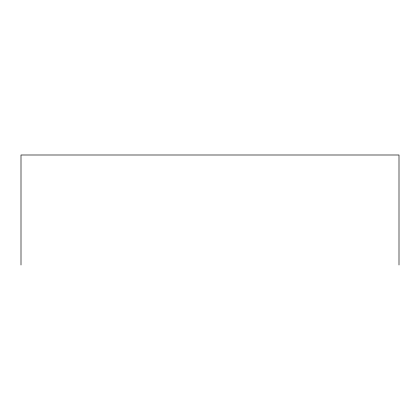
<?xml version="1.0" encoding="UTF-8"?>
<svg xmlns="http://www.w3.org/2000/svg" width="420" height="420" viewBox="0 0 420 420"><rect width="100%" height="100%" fill="white"/><g stroke="black" fill="none" stroke-linecap="round" stroke-linejoin="round"><path stroke-width="0.63" d="M399 265.004L399 154.996L21 154.996L21 265.004"/></g></svg>
